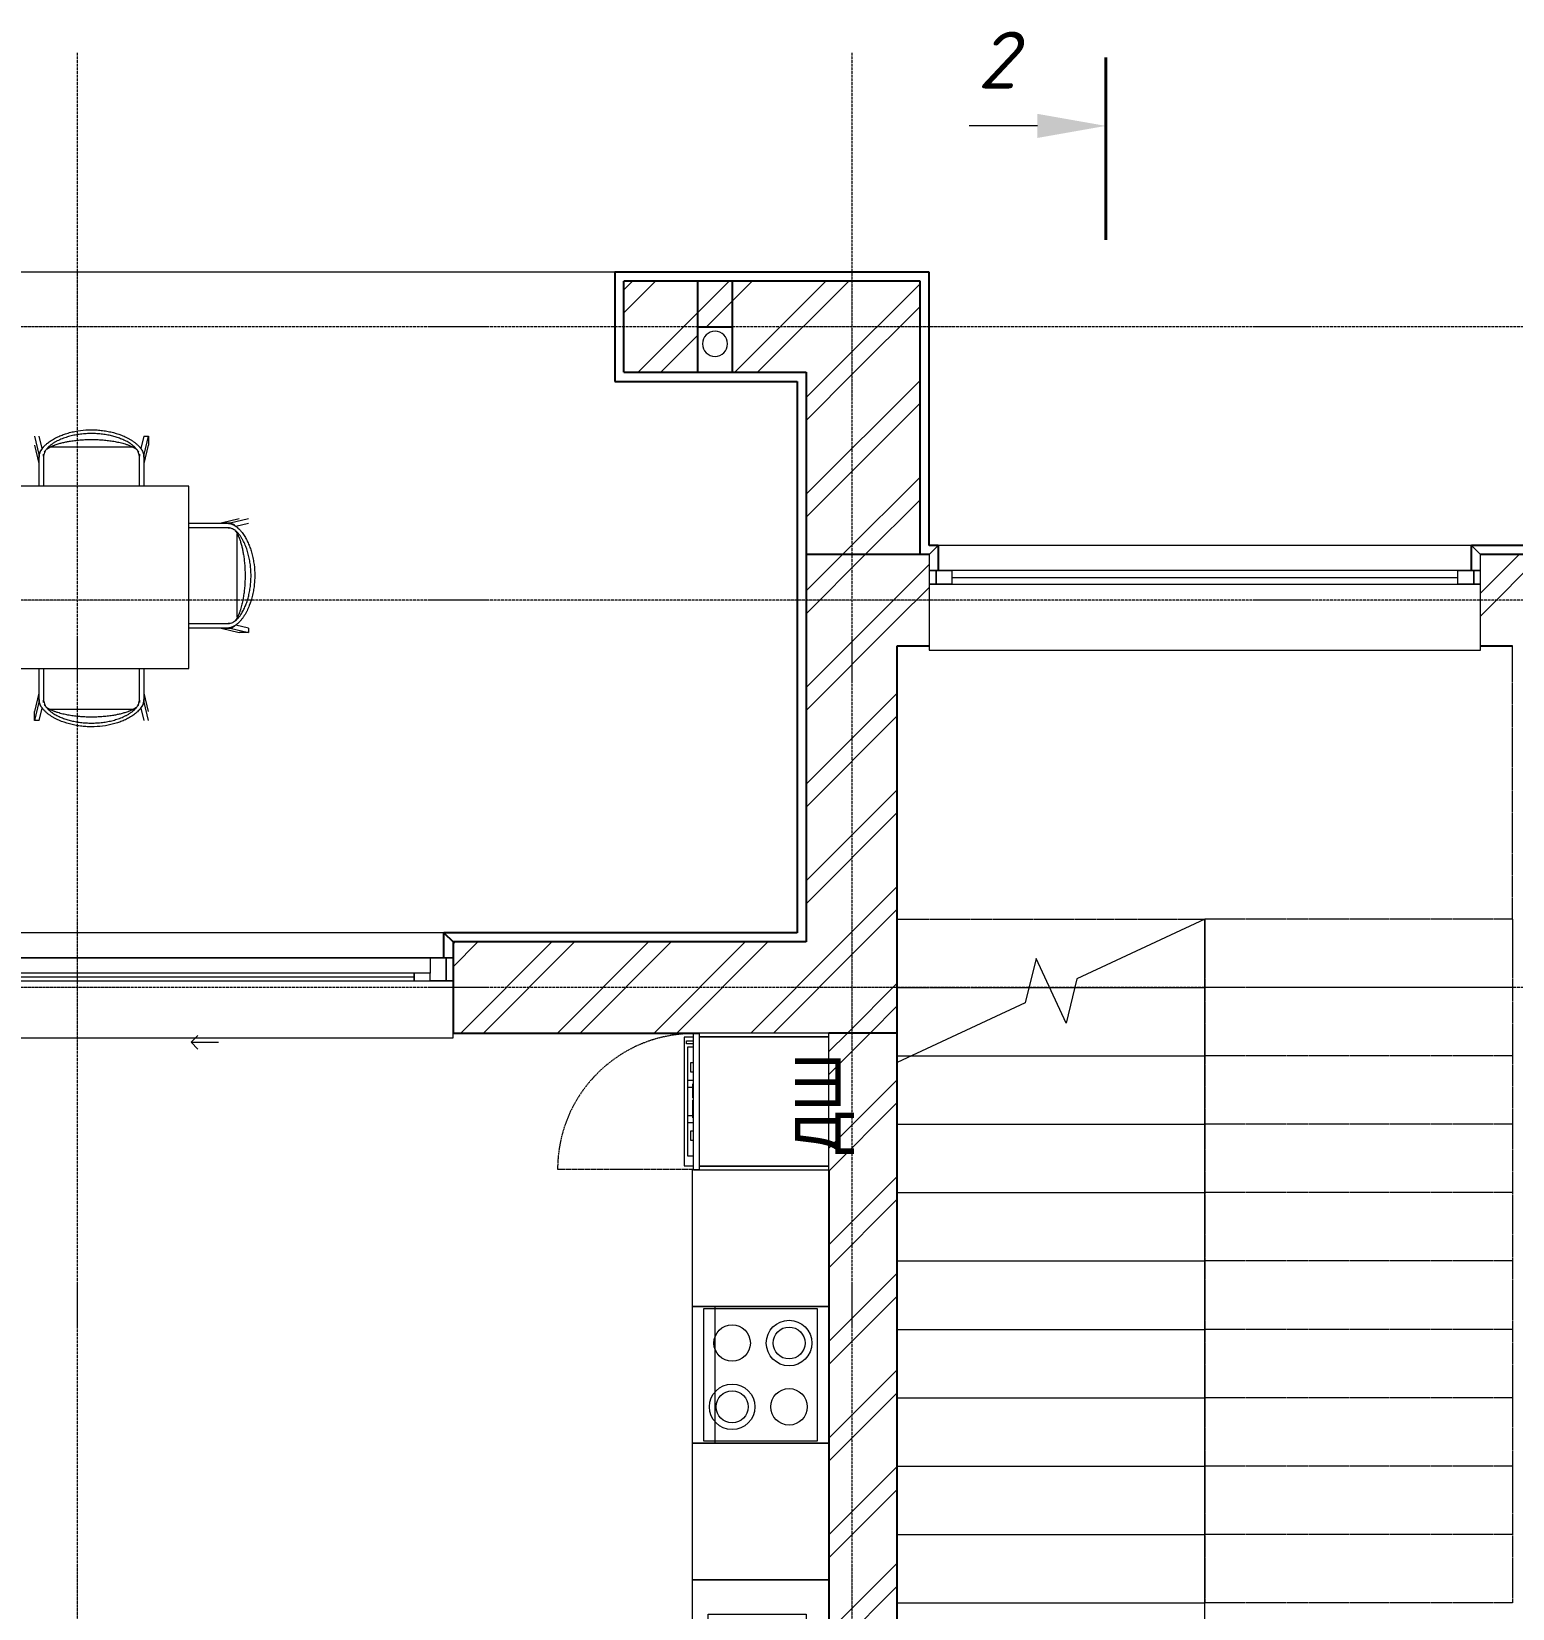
# Model space of a CAD drawing. Header units: millimetres. Extents: x -5016 to 23572, y 233981 to 377995.
# Drawn here: x 5900 to 12400, y 371075 to 377995 of the extents above; entities that cross this region are included whole.
import ezdxf

# ---------------------------------------------------------------- set-up
doc = ezdxf.new("R2010")
doc.units = ezdxf.units.MM
for name, pattern in [('Осевая 12-2-2', [16, 12, -2, 0, -2]), ('Пунктир 2-1_5', [3.5, 2, -1.5]), ('Сверху', [3.96875, 2.38125, -1.5875])]:
    doc.linetypes.add(name, pattern=pattern)
for name, color, linetype, lineweight in [('A-ANNO-NOTE', 8, 'Continuous', 13), ('A-FLOR', 9, 'Continuous', 13), ('A-GLAZ', 8, 'Continuous', 13), ('A-WALL', 8, 'Continuous', 13), ('A-WALL-PATT', 8, 'Continuous', 13), ('G-ANNO-SYMB', 8, 'Continuous', 13), ('I-FURN', 9, 'Continuous', 13), ('M-EQPM', 9, 'Continuous', 13), ('S-COLS', 8, 'Continuous', 13), ('S-GRID', 8, 'Continuous', 13), ('S-STRS', 9, 'Continuous', 13), ('АР_подложка', 8, 'Continuous', 13)]:
    doc.layers.add(name, color=color, linetype=linetype, lineweight=lineweight)
doc.styles.add('Arial', font='arial.ttf', dxfattribs={"height": 200})
doc.styles.add('ISOCPEUR_I', font='isocpeui.ttf', dxfattribs={"height": 250})
pattern_1 = [(45, (0, 0), (-212.132, 212.132), []), (45, (0, 100), (-212.132, 212.132), [])]

# ---------------------------------------------------------------- blocks, each defined once
blk = doc.blocks.new('INT 02 Нижний модуль - x2-1563935-Этаж 1 - Планировка')
at = {"layer": 'I-FURN'}
for p, q in [((-500, 0), (-500, -600)), ((500, -600), (500, 0)), ((-350, -530), (-350, -100)), ((-350, -100), (-12, -100)), ((12, -100), (350, -100)), ((350, -100), (350, -530)), ((350, -530), (-350, -530)), ((-500, -600), (500, -600))]:
    blk.add_line(p, q, dxfattribs=at)
blk = doc.blocks.new('INT 02 Нижний модуль - x3-1563960-Этаж 1 - Планировка')
at = {"layer": 'I-FURN'}
for p, q in [((-300, 600), (-300, 0)), ((300, 600), (-300, 600)), ((300, 0), (300, 600))]:
    blk.add_line(p, q, dxfattribs=at)
blk = doc.blocks.new('INT 02 Электр_плита - 580-1566566-Этаж 1 - Планировка')
at = {"layer": 'M-EQPM'}
for p, q in [((290, 550), (-290, 550)), ((-290, 550), (-290, 50)), ((290, 50), (290, 550)), ((-290, 50), (290, 50))]:
    blk.add_line(p, q, dxfattribs=at)
for centre, radius in [((-140, 425), 100), ((-140, 425), 70), ((140, 425), 80), ((-140, 175), 80), ((140, 175), 100), ((140, 175), 70)]:
    blk.add_circle(centre, radius, dxfattribs=at)
blk = doc.blocks.new('INT 02 Пенал - x4-1563996-Этаж 1 - Планировка')
at = {"layer": 'I-FURN'}
for p, q in [((-284, 0), (-300, 0)), ((-300, 0), (-300, -570)), ((-284, -570), (-284, 0)), ((284, 0), (-284, 0)), ((-284, 0), (-284, -570)), ((300, 0), (284, 0)), ((284, 0), (284, -570)), ((284, -570), (284, 0)), ((300, -570), (300, 0)), ((-300, -570), (-284, -570)), ((-298, -570), (-298, -595)), ((298, -595), (-298, -595)), ((-284, -570), (284, -570)), ((-266.5, -625), (-266.5, -595)), ((-253.5, -595), (-253.5, -625)), ((-92.5, -595), (-92.5, -620)), ((-62.5, -620), (-62.5, -598)), ((62.5, -598), (62.5, -620)), ((92.5, -620), (92.5, -595)), ((284, -570), (300, -570)), ((298, -595), (298, -570)), ((-253.5, -625), (-266.5, -625))]:
    blk.add_line(p, q, dxfattribs=at)
at = {"layer": 'I-FURN', "color": 8, "linetype": 'Сверху', "true_color": 0x808080}
blk.add_line((298, -595), (298, -1191), dxfattribs=at)
blk.add_arc((298, -595), 596, 180, 270, dxfattribs=at)
blk = doc.blocks.new('INT 02 ОБ - Духовка встроенная-1566567-Этаж 1 - Планировка')
at = {"layer": 'M-EQPM'}
for p, q in [((-283, -595), (-285, -595)), ((-267, -595), (-267, -635)), ((-225, -620), (-225, -595)), ((255, -620), (-225, -620)), ((-155, -595), (-155, -607)), ((-155, -607), (-115, -607)), ((-115, -607), (-115, -595)), ((-63, -595), (-63, -598)), ((-57.5, -598), (-63, -598)), ((-57.5, -595), (-57.5, -598)), ((-50.9, -598), (-57.5, -598)), ((-50.9, -595), (-50.9, -598)), ((-48.7, -598), (-50.9, -598)), ((-48.7, -598), (-48.7, -595)), ((-7, -598), (-48.7, -598)), ((-7, -595), (-7, -598)), ((-0.4, -598), (-7, -598)), ((-0.4, -595), (-0.4, -598)), ((9.5, -595), (9.5, -598)), ((18.3, -598), (9.5, -598)), ((18.3, -595), (18.3, -598)), ((43.6, -598), (18.3, -598)), ((43.6, -598), (43.6, -595)), ((52.4, -598), (43.6, -598)), ((52.4, -595), (52.4, -598)), ((77.6, -598), (52.4, -598)), ((77.6, -595), (77.6, -598)), ((86.4, -598), (77.6, -598)), ((86.4, -595), (86.4, -598)), ((145, -595), (145, -607)), ((145, -607), (185, -607)), ((185, -607), (185, -595)), ((255, -595), (255, -620)), ((297, -635), (297, -595)), ((315, -595), (313, -595)), ((315, -595), (315, -570)), ((-267, -635), (297, -635))]:
    blk.add_line(p, q, dxfattribs=at)
blk = doc.blocks.new('INT 02 Нижний модуль - x3-1564040-Этаж 1 - Планировка')
at = {"layer": 'I-FURN'}
for p, q in [((-300, 600), (-300, 0)), ((300, 600), (-300, 600)), ((300, 0), (300, 600))]:
    blk.add_line(p, q, dxfattribs=at)
blk = doc.blocks.new('INT 02 Нижний модуль - x3-V5-Этаж 1 - Планировка')
at = {"layer": 'I-FURN'}
for p, q in [((-300, 600), (-300, 0)), ((300, 600), (-300, 600)), ((300, 595), (300, 600))]:
    blk.add_line(p, q, dxfattribs=at)
blk = doc.blocks.new('INT Стол прямоугольный - INT Стол прямоугольный-1564054-Этаж 1 - Планировка')
at = {"layer": 'I-FURN'}
for p, q in [((850, 400), (-850, 400)), ((-850, 400), (-850, -400)), ((850, -400), (850, 400)), ((-850, -400), (850, -400))]:
    blk.add_line(p, q, dxfattribs=at)
blk = doc.blocks.new('INT Стул Wooden - INT Стул Wooden-V7-Этаж 1 - Планировка')
at = {"layer": 'I-FURN'}
for p, q in [((-250, 252.2), (-230.5, 171.9)), ((-250, 212.2), (-230.7, 132.8)), ((-216.7, 197.7), (-230, 252.2)), ((230, 252.2), (216.7, 197.7)), ((230, 252.2), (250, 252.2)), ((230.5, 171.9), (250, 252.2)), ((230.7, 132.8), (250, 212.2)), ((250, 252.2), (250, 212.2)), ((-230.5, 171.9), (-230.7, 132.8)), ((-230, 171.5), (-230, 160)), ((-230, 32.4), (-230, 160)), ((-210, 163.9), (-210, 173.4)), ((-210, 163.9), (-210, 32.4)), ((182.7, 203.4), (-182.7, 203.4)), ((210, 173.4), (210, 163.9)), ((210, 32.4), (210, 163.9)), ((230, 160), (230, 171.5)), ((230, 160), (230, 32.4)), ((230.7, 132.8), (230.5, 171.9))]:
    blk.add_line(p, q, dxfattribs=at)
for points, knots in [([(-230, 160), (-229.8, 163.5), (-228.9, 170.5), (-226.6, 178.7), (-224, 185), (-220.7, 191.2), (-216.7, 197.1), (-212.9, 201.9), (-210.7, 204.6), (-207.3, 208.6), (-202.9, 213), (-197.6, 217.7), (-192.3, 222.3), (-185.2, 227.7), (-176.4, 233.6), (-167.4, 239.2), (-158, 244.2), (-145.4, 250.5), (-128.9, 257.5), (-107.7, 264.7), (-85, 270.8), (-53.1, 277), (-20.4, 280.1), (12.3, 280.1), (36.7, 278.5), (61.1, 275.4), (93, 269.2), (124.4, 259.7), (150.4, 248.2), (164.8, 240.7), (173.5, 235.5), (180.3, 231), (185.3, 227.6), (190.1, 224), (194.8, 220.2), (199.4, 216.2), (203.8, 212), (208.1, 207.7), (211.3, 204), (213.8, 200.8), (216.2, 197.6), (219.2, 193.5), (222.3, 188.4), (224.9, 183.1), (226.9, 177.6), (228.9, 170), (229.8, 164.1), (230, 160)], [-1, -1, -1, -1, -0.980978, -0.961957, -0.952446, -0.942935, -0.923913, -0.914402, -0.909647, -0.904891, -0.88587, -0.876359, -0.866848, -0.847826, -0.828804, -0.809783, -0.790761, -0.771739, -0.733696, -0.695652, -0.652174, -0.608696, -0.521739, -0.478261, -0.434783, -0.391304, -0.347826, -0.26087, -0.217391, -0.195652, -0.173913, -0.163043, -0.152174, -0.141304, -0.130435, -0.119565, -0.108696, -0.097826, -0.086957, -0.081522, -0.076087, -0.065217, -0.054348, -0.043478, -0.032609, -0.021739, 0, 0, 0, 0]), ([(210, 163.9), (209.7, 167.4), (208.5, 174.2), (206.1, 181.3), (203.9, 185.8), (202.3, 188.7), (199.1, 193.7), (194.5, 199), (190.3, 203.3), (187.9, 205.7), (184.1, 209.2), (179.4, 213), (174.5, 216.6), (171.6, 218.6), (167.4, 221.5), (160.7, 225.6), (151.6, 230.6), (142.3, 235.1), (132.7, 239.3), (119.8, 244.3), (103.3, 249.7), (82.1, 255.1), (59.6, 259.4), (35.9, 262.3), (12, 263.8), (-12, 263.8), (-35.8, 262.3), (-59.6, 259.4), (-83.1, 255), (-106.1, 249), (-124.9, 242.5), (-139.6, 236.3), (-148.6, 232.1), (-155.6, 228.4), (-160.8, 225.5), (-165.9, 222.4), (-170.9, 219.2), (-175.7, 215.8), (-180.4, 212.2), (-184.3, 209.1), (-187.2, 206.4), (-189.2, 204.4), (-191.3, 202.3), (-194, 199.5), (-197.3, 195.8), (-200.3, 191.9), (-202.3, 188.6), (-203.7, 186.1), (-205, 183.6), (-206.4, 180.1), (-208.6, 173.8), (-209.6, 168), (-210, 163.9)], [-1, -1, -1, -1, -0.979167, -0.958333, -0.953125, -0.947917, -0.9375, -0.916667, -0.90625, -0.901042, -0.895833, -0.875, -0.864583, -0.859375, -0.854167, -0.833333, -0.8125, -0.791667, -0.770833, -0.75, -0.708333, -0.666667, -0.619048, -0.571429, -0.52381, -0.47619, -0.428571, -0.380952, -0.333333, -0.285714, -0.238095, -0.214286, -0.190476, -0.178571, -0.166667, -0.154762, -0.142857, -0.130952, -0.119048, -0.107143, -0.10119, -0.095238, -0.089286, -0.083333, -0.071429, -0.059524, -0.053571, -0.047619, -0.041667, -0.035714, -0.02381, 0, 0, 0, 0]), ([(-198.2, 193.6), (-197.9, 193.9), (-195.5, 196.1), (-190.4, 199.6), (-184.6, 202.7), (-181.1, 204.5), (-179.8, 205.2), (-177.9, 206.2), (-173.7, 208.3), (-168.4, 210.5), (-163, 212.6), (-157.6, 214.6), (-150.7, 217), (-142.4, 219.5), (-134.1, 221.9), (-125.8, 224), (-117.5, 225.8), (-106.2, 228.2), (-89.9, 231.1), (-69.2, 233.9), (-46, 236), (-23.1, 237.3), (0.1, 237.7), (23.1, 237.3), (46.2, 236), (69, 233.9), (92.1, 230.7), (110.8, 227.3), (125.8, 224), (137, 221.1), (146.2, 218.4), (153.6, 216), (159, 214.1), (164.4, 212.1), (169.7, 210), (174.1, 208), (177.1, 206.6), (178.8, 205.7), (180.1, 205.1), (181.3, 204.4), (183, 203.5), (186, 201.9), (190.3, 199.6), (194.3, 196.9), (196.8, 194.9), (197.8, 193.9), (198.2, 193.6)], [-0.9467413, -0.9467413, -0.9467413, -0.9467413, -0.94375, -0.925, -0.90625, -0.9015625, -0.8992187, -0.896875, -0.8875, -0.86875, -0.859375, -0.85, -0.83125, -0.8125, -0.79375, -0.775, -0.75625, -0.7375, -0.7, -0.65, -0.6, -0.55, -0.5, -0.45, -0.4, -0.35, -0.3, -0.25, -0.225, -0.2, -0.175, -0.1625, -0.15, -0.1375, -0.125, -0.1125, -0.10625, -0.103125, -0.1, -0.096875, -0.09375, -0.0875, -0.075, -0.0625, -0.05625, -0.053125, -0.053125, -0.053125, -0.053125]), ([(-220.6, 193.3), (-221.1, 192.5), (-222.3, 190.9), (-224.3, 187.6), (-226.5, 183.2), (-228.6, 177.6), (-229.6, 173.5), (-230, 171.5)], [-0.04761905, -0.04761905, -0.04761905, -0.04761905, -0.04166667, -0.03571429, -0.02380952, -0.01190476, 0, 0, 0, 0]), ([(-205.6, 183.9), (-204.7, 185.5), (-203.3, 187.7), (-201.7, 189.7), (-201.1, 190.4)], [-0.97502393, -0.97502393, -0.97502393, -0.97502393, -0.9625, -0.9568721, -0.9568721, -0.9568721, -0.9568721]), ([(201.1, 190.4), (201.6, 189.8), (203.2, 187.7), (204.7, 185.5), (205.6, 183.9)], [-0.04314807, -0.04314807, -0.04314807, -0.04314807, -0.0375, -0.025, -0.025, -0.025, -0.025]), ([(230, 171.5), (229.3, 175.1), (227.8, 180.2), (224.9, 186.5), (222.7, 190.2), (221.2, 192.4), (220.6, 193.2), (220.6, 193.3)], [-1, -1, -1, -1, -0.97916667, -0.96875, -0.95833333, -0.953125, -0.95238095, -0.95238095, -0.95238095, -0.95238095])]:
    blk.add_open_spline(points, degree=3, knots=knots, dxfattribs=at)
blk = doc.blocks.new('INT Стул Wooden - INT Стул Wooden-V9-Этаж 1 - Планировка')
at = {"layer": 'I-FURN'}
for p, q in [((-250, 252.2), (-230.5, 171.9)), ((-250, 212.2), (-230.7, 132.8)), ((-216.7, 197.7), (-230, 252.2)), ((230, 252.2), (216.7, 197.7)), ((230, 252.2), (250, 252.2)), ((230.5, 171.9), (250, 252.2)), ((230.7, 132.8), (250, 212.2)), ((250, 252.2), (250, 212.2)), ((-230.5, 171.9), (-230.7, 132.8)), ((-230, 171.5), (-230, 160)), ((-230, 24.4), (-230, 160)), ((-210, 163.9), (-210, 173.4)), ((-210, 163.9), (-210, 24.4)), ((182.7, 203.4), (-182.7, 203.4)), ((210, 173.4), (210, 163.9)), ((210, 24.4), (210, 163.9)), ((230, 160), (230, 171.5)), ((230, 160), (230, 24.4)), ((230.7, 132.8), (230.5, 171.9))]:
    blk.add_line(p, q, dxfattribs=at)
for points, knots in [([(-230, 160), (-229.8, 163.5), (-228.9, 170.5), (-226.6, 178.7), (-224, 185), (-220.7, 191.2), (-216.7, 197.1), (-212.9, 201.9), (-210.7, 204.6), (-207.3, 208.6), (-202.9, 213), (-197.6, 217.7), (-192.3, 222.3), (-185.2, 227.7), (-176.4, 233.6), (-167.4, 239.2), (-158, 244.2), (-145.4, 250.5), (-128.9, 257.5), (-107.7, 264.7), (-85, 270.8), (-53.1, 277), (-20.4, 280.1), (12.3, 280.1), (36.7, 278.5), (61.1, 275.4), (93, 269.2), (124.4, 259.7), (150.4, 248.2), (164.8, 240.7), (173.5, 235.5), (180.3, 231), (185.3, 227.6), (190.1, 224), (194.8, 220.2), (199.4, 216.2), (203.8, 212), (208.1, 207.7), (211.3, 204), (213.8, 200.8), (216.2, 197.6), (219.2, 193.5), (222.3, 188.4), (224.9, 183.1), (226.9, 177.6), (228.9, 170), (229.8, 164.1), (230, 160)], [-1, -1, -1, -1, -0.980978, -0.961957, -0.952446, -0.942935, -0.923913, -0.914402, -0.909647, -0.904891, -0.88587, -0.876359, -0.866848, -0.847826, -0.828804, -0.809783, -0.790761, -0.771739, -0.733696, -0.695652, -0.652174, -0.608696, -0.521739, -0.478261, -0.434783, -0.391304, -0.347826, -0.26087, -0.217391, -0.195652, -0.173913, -0.163043, -0.152174, -0.141304, -0.130435, -0.119565, -0.108696, -0.097826, -0.086957, -0.081522, -0.076087, -0.065217, -0.054348, -0.043478, -0.032609, -0.021739, 0, 0, 0, 0]), ([(210, 163.9), (209.7, 167.4), (208.5, 174.2), (206.1, 181.3), (203.9, 185.8), (202.3, 188.7), (199.1, 193.7), (194.5, 199), (190.3, 203.3), (187.9, 205.7), (184.1, 209.2), (179.4, 213), (174.5, 216.6), (171.6, 218.6), (167.4, 221.5), (160.7, 225.6), (151.6, 230.6), (142.3, 235.1), (132.7, 239.3), (119.8, 244.3), (103.3, 249.7), (82.1, 255.1), (59.6, 259.4), (35.9, 262.3), (12, 263.8), (-12, 263.8), (-35.8, 262.3), (-59.6, 259.4), (-83.1, 255), (-106.1, 249), (-124.9, 242.5), (-139.6, 236.3), (-148.6, 232.1), (-155.6, 228.4), (-160.8, 225.5), (-165.9, 222.4), (-170.9, 219.2), (-175.7, 215.8), (-180.4, 212.2), (-184.3, 209.1), (-187.2, 206.4), (-189.2, 204.4), (-191.3, 202.3), (-194, 199.5), (-197.3, 195.8), (-200.3, 191.9), (-202.3, 188.6), (-203.7, 186.1), (-205, 183.6), (-206.4, 180.1), (-208.6, 173.8), (-209.6, 168), (-210, 163.9)], [-1, -1, -1, -1, -0.979167, -0.958333, -0.953125, -0.947917, -0.9375, -0.916667, -0.90625, -0.901042, -0.895833, -0.875, -0.864583, -0.859375, -0.854167, -0.833333, -0.8125, -0.791667, -0.770833, -0.75, -0.708333, -0.666667, -0.619048, -0.571429, -0.52381, -0.47619, -0.428571, -0.380952, -0.333333, -0.285714, -0.238095, -0.214286, -0.190476, -0.178571, -0.166667, -0.154762, -0.142857, -0.130952, -0.119048, -0.107143, -0.10119, -0.095238, -0.089286, -0.083333, -0.071429, -0.059524, -0.053571, -0.047619, -0.041667, -0.035714, -0.02381, 0, 0, 0, 0]), ([(-198.2, 193.6), (-197.9, 193.9), (-195.5, 196.1), (-190.4, 199.6), (-184.6, 202.7), (-181.1, 204.5), (-179.8, 205.2), (-177.9, 206.2), (-173.7, 208.3), (-168.4, 210.5), (-163, 212.6), (-157.6, 214.6), (-150.7, 217), (-142.4, 219.5), (-134.1, 221.9), (-125.8, 224), (-117.5, 225.8), (-106.2, 228.2), (-89.9, 231.1), (-69.2, 233.9), (-46, 236), (-23.1, 237.3), (0.1, 237.7), (23.1, 237.3), (46.2, 236), (69, 233.9), (92.1, 230.7), (110.8, 227.3), (125.8, 224), (137, 221.1), (146.2, 218.4), (153.6, 216), (159, 214.1), (164.4, 212.1), (169.7, 210), (174.1, 208), (177.1, 206.6), (178.8, 205.7), (180.1, 205.1), (181.3, 204.4), (183, 203.5), (186, 201.9), (190.3, 199.6), (194.3, 196.9), (196.8, 194.9), (197.8, 193.9), (198.2, 193.6)], [-0.9467413, -0.9467413, -0.9467413, -0.9467413, -0.94375, -0.925, -0.90625, -0.9015625, -0.8992187, -0.896875, -0.8875, -0.86875, -0.859375, -0.85, -0.83125, -0.8125, -0.79375, -0.775, -0.75625, -0.7375, -0.7, -0.65, -0.6, -0.55, -0.5, -0.45, -0.4, -0.35, -0.3, -0.25, -0.225, -0.2, -0.175, -0.1625, -0.15, -0.1375, -0.125, -0.1125, -0.10625, -0.103125, -0.1, -0.096875, -0.09375, -0.0875, -0.075, -0.0625, -0.05625, -0.053125, -0.053125, -0.053125, -0.053125]), ([(-220.6, 193.3), (-221.1, 192.5), (-222.3, 190.9), (-224.3, 187.6), (-226.5, 183.2), (-228.6, 177.6), (-229.6, 173.5), (-230, 171.5)], [-0.04761905, -0.04761905, -0.04761905, -0.04761905, -0.04166667, -0.03571429, -0.02380952, -0.01190476, 0, 0, 0, 0]), ([(-205.6, 183.9), (-204.7, 185.5), (-203.3, 187.7), (-201.7, 189.7), (-201.1, 190.4)], [-0.97502393, -0.97502393, -0.97502393, -0.97502393, -0.9625, -0.9568721, -0.9568721, -0.9568721, -0.9568721]), ([(201.1, 190.4), (201.6, 189.8), (203.2, 187.7), (204.7, 185.5), (205.6, 183.9)], [-0.04314807, -0.04314807, -0.04314807, -0.04314807, -0.0375, -0.025, -0.025, -0.025, -0.025]), ([(230, 171.5), (229.3, 175.1), (227.8, 180.2), (224.9, 186.5), (222.7, 190.2), (221.2, 192.4), (220.6, 193.2), (220.6, 193.3)], [-1, -1, -1, -1, -0.97916667, -0.96875, -0.95833333, -0.953125, -0.95238095, -0.95238095, -0.95238095, -0.95238095])]:
    blk.add_open_spline(points, degree=3, knots=knots, dxfattribs=at)
blk = doc.blocks.new('INT Стул Wooden - INT Стул Wooden-V10-Этаж 1 - Планировка')
at = {"layer": 'I-FURN'}
for p, q in [((-250, 252.2), (-230.5, 171.9)), ((-250, 212.2), (-230.7, 132.8)), ((-216.7, 197.7), (-230, 252.2)), ((230, 252.2), (216.7, 197.7)), ((230, 252.2), (250, 252.2)), ((230.5, 171.9), (250, 252.2)), ((230.7, 132.8), (250, 212.2)), ((250, 252.2), (250, 212.2)), ((-230.5, 171.9), (-230.7, 132.8)), ((-230, 171.5), (-230, 160)), ((-230, -8.9), (-230, 160)), ((-210, 163.9), (-210, 173.4)), ((-210, 163.9), (-210, -8.9)), ((182.7, 203.4), (-182.7, 203.4)), ((210, 173.4), (210, 163.9)), ((210, -8.9), (210, 163.9)), ((230, 160), (230, 171.5)), ((230, 160), (230, -8.9)), ((230.7, 132.8), (230.5, 171.9))]:
    blk.add_line(p, q, dxfattribs=at)
for points, knots in [([(-230, 160), (-229.8, 163.5), (-228.9, 170.5), (-226.6, 178.7), (-224, 185), (-220.7, 191.2), (-216.7, 197.1), (-212.9, 201.9), (-210.7, 204.6), (-207.3, 208.6), (-202.9, 213), (-197.6, 217.7), (-192.3, 222.3), (-185.2, 227.7), (-176.4, 233.6), (-167.4, 239.2), (-158, 244.2), (-145.4, 250.5), (-128.9, 257.5), (-107.7, 264.7), (-85, 270.8), (-53.1, 277), (-20.4, 280.1), (12.3, 280.1), (36.7, 278.5), (61.1, 275.4), (93, 269.2), (124.4, 259.7), (150.4, 248.2), (164.8, 240.7), (173.5, 235.5), (180.3, 231), (185.3, 227.6), (190.1, 224), (194.8, 220.2), (199.4, 216.2), (203.8, 212), (208.1, 207.7), (211.3, 204), (213.8, 200.8), (216.2, 197.6), (219.2, 193.5), (222.3, 188.4), (224.9, 183.1), (226.9, 177.6), (228.9, 170), (229.8, 164.1), (230, 160)], [-1, -1, -1, -1, -0.980978, -0.961957, -0.952446, -0.942935, -0.923913, -0.914402, -0.909647, -0.904891, -0.88587, -0.876359, -0.866848, -0.847826, -0.828804, -0.809783, -0.790761, -0.771739, -0.733696, -0.695652, -0.652174, -0.608696, -0.521739, -0.478261, -0.434783, -0.391304, -0.347826, -0.26087, -0.217391, -0.195652, -0.173913, -0.163043, -0.152174, -0.141304, -0.130435, -0.119565, -0.108696, -0.097826, -0.086957, -0.081522, -0.076087, -0.065217, -0.054348, -0.043478, -0.032609, -0.021739, 0, 0, 0, 0]), ([(210, 163.9), (209.7, 167.4), (208.5, 174.2), (206.1, 181.3), (203.9, 185.8), (202.3, 188.7), (199.1, 193.7), (194.5, 199), (190.3, 203.3), (187.9, 205.7), (184.1, 209.2), (179.4, 213), (174.5, 216.6), (171.6, 218.6), (167.4, 221.5), (160.7, 225.6), (151.6, 230.6), (142.3, 235.1), (132.7, 239.3), (119.8, 244.3), (103.3, 249.7), (82.1, 255.1), (59.6, 259.4), (35.9, 262.3), (12, 263.8), (-12, 263.8), (-35.8, 262.3), (-59.6, 259.4), (-83.1, 255), (-106.1, 249), (-124.9, 242.5), (-139.6, 236.3), (-148.6, 232.1), (-155.6, 228.4), (-160.8, 225.5), (-165.9, 222.4), (-170.9, 219.2), (-175.7, 215.8), (-180.4, 212.2), (-184.3, 209.1), (-187.2, 206.4), (-189.2, 204.4), (-191.3, 202.3), (-194, 199.5), (-197.3, 195.8), (-200.3, 191.9), (-202.3, 188.6), (-203.7, 186.1), (-205, 183.6), (-206.4, 180.1), (-208.6, 173.8), (-209.6, 168), (-210, 163.9)], [-1, -1, -1, -1, -0.979167, -0.958333, -0.953125, -0.947917, -0.9375, -0.916667, -0.90625, -0.901042, -0.895833, -0.875, -0.864583, -0.859375, -0.854167, -0.833333, -0.8125, -0.791667, -0.770833, -0.75, -0.708333, -0.666667, -0.619048, -0.571429, -0.52381, -0.47619, -0.428571, -0.380952, -0.333333, -0.285714, -0.238095, -0.214286, -0.190476, -0.178571, -0.166667, -0.154762, -0.142857, -0.130952, -0.119048, -0.107143, -0.10119, -0.095238, -0.089286, -0.083333, -0.071429, -0.059524, -0.053571, -0.047619, -0.041667, -0.035714, -0.02381, 0, 0, 0, 0]), ([(-198.2, 193.6), (-197.9, 193.9), (-195.5, 196.1), (-190.4, 199.6), (-184.6, 202.7), (-181.1, 204.5), (-179.8, 205.2), (-177.9, 206.2), (-173.7, 208.3), (-168.4, 210.5), (-163, 212.6), (-157.6, 214.6), (-150.7, 217), (-142.4, 219.5), (-134.1, 221.9), (-125.8, 224), (-117.5, 225.8), (-106.2, 228.2), (-89.9, 231.1), (-69.2, 233.9), (-46, 236), (-23.1, 237.3), (0.1, 237.7), (23.1, 237.3), (46.2, 236), (69, 233.9), (92.1, 230.7), (110.8, 227.3), (125.8, 224), (137, 221.1), (146.2, 218.4), (153.6, 216), (159, 214.1), (164.4, 212.1), (169.7, 210), (174.1, 208), (177.1, 206.6), (178.8, 205.7), (180.1, 205.1), (181.3, 204.4), (183, 203.5), (186, 201.9), (190.3, 199.6), (194.3, 196.9), (196.8, 194.9), (197.8, 193.9), (198.2, 193.6)], [-0.9467413, -0.9467413, -0.9467413, -0.9467413, -0.94375, -0.925, -0.90625, -0.9015625, -0.8992187, -0.896875, -0.8875, -0.86875, -0.859375, -0.85, -0.83125, -0.8125, -0.79375, -0.775, -0.75625, -0.7375, -0.7, -0.65, -0.6, -0.55, -0.5, -0.45, -0.4, -0.35, -0.3, -0.25, -0.225, -0.2, -0.175, -0.1625, -0.15, -0.1375, -0.125, -0.1125, -0.10625, -0.103125, -0.1, -0.096875, -0.09375, -0.0875, -0.075, -0.0625, -0.05625, -0.053125, -0.053125, -0.053125, -0.053125]), ([(-220.6, 193.3), (-221.1, 192.5), (-222.3, 190.9), (-224.3, 187.6), (-226.5, 183.2), (-228.6, 177.6), (-229.6, 173.5), (-230, 171.5)], [-0.04761905, -0.04761905, -0.04761905, -0.04761905, -0.04166667, -0.03571429, -0.02380952, -0.01190476, 0, 0, 0, 0]), ([(-205.6, 183.9), (-204.7, 185.5), (-203.3, 187.7), (-201.7, 189.7), (-201.1, 190.4)], [-0.97502393, -0.97502393, -0.97502393, -0.97502393, -0.9625, -0.9568721, -0.9568721, -0.9568721, -0.9568721]), ([(201.7, 189.6), (202, 189.2), (203.4, 187.4), (204.7, 185.5), (205.6, 183.9)], [-0.04077258, -0.04077258, -0.04077258, -0.04077258, -0.0375, -0.025, -0.025, -0.025, -0.025]), ([(230, 171.5), (229.3, 175.1), (227.8, 180.2), (224.9, 186.5), (222.7, 190.2), (221.2, 192.4), (220.6, 193.2), (220.6, 193.3)], [-1, -1, -1, -1, -0.97916667, -0.96875, -0.95833333, -0.953125, -0.95238095, -0.95238095, -0.95238095, -0.95238095])]:
    blk.add_open_spline(points, degree=3, knots=knots, dxfattribs=at)
blk = doc.blocks.new('INT 20 Окно Прямоугольник 1ст - Ок-лестница 2420мм-1568873-Этаж 1 - Планировка')
at = {"layer": 'A-GLAZ'}
for p, q in [((-1170, 240), (-1210, 200)), ((1170, 240), (-1170, 240)), ((1210, 200), (1170, 240)), ((-1210, 200), (-1210, 130)), ((1210, 130), (1210, 200)), ((-1210, 130), (-1110, 130)), ((-1180, 130), (-1210, 130)), ((-1210, 130), (-1210, 70)), ((-1210, 70), (-1180, 70)), ((-1110, 70), (-1210, 70)), ((-1210, 70), (-1210, -200)), ((-1180, 70), (-1180, 130)), ((-1110, 130), (-1180, 130)), ((-1180, 130), (-1180, 70)), ((-1180, 70), (-1110, 70)), ((1110, 130), (1210, 130)), ((1180, 130), (1110, 130)), ((1210, 70), (1110, 70)), ((1110, 70), (1180, 70)), ((1210, 130), (1180, 130)), ((1180, 130), (1180, 70)), ((1180, 70), (1180, 130)), ((1180, 70), (1210, 70)), ((1210, 70), (1210, 130)), ((1210, -200), (1210, 70)), ((-1210, -200), (-1210, -220)), ((1210, -220), (1210, -200)), ((-1210, -220), (1210, -220))]:
    blk.add_line(p, q, dxfattribs=at)
blk = doc.blocks.new('INT 20 Откосы окон снаружи Прямоугольник - INT 20 Откосы окон снаружи Прямоугольник-1566588-Этаж 1 - Планировка')
at = {"layer": 'A-WALL', "lineweight": 25}
for p, q in [((-1186.7, 30), (-1186.7, -80)), ((1153.3, -80), (1153.3, 30))]:
    blk.add_line(p, q, dxfattribs=at)
blk = doc.blocks.new('INT 20 Окно раздвижное 3ст - INT 20 Окно раздвижное 3ст 4200-3000-1568881-Этаж 1 - Планировка')
at = {"layer": 'A-GLAZ'}
for p, q in [((2960, 240), (-2960, 240)), ((-3000, 130), (-2900, 130)), ((-2970, 130), (-3000, 130)), ((-2970, 30), (-2970, 130)), ((-2900, 130), (-2970, 130)), ((-2970, 130), (-2970, 30)), ((-2900, 130), (-2970, 130)), ((-2970, 130), (-2970, 30)), ((-2830, 130), (-2900, 130)), ((-2900, 130), (-2900, 96.7)), ((-2900, 96.7), (-2830, 96.7)), ((-2900, 30), (-2900, 96.7)), ((-2830, 96.7), (-2830, 130)), ((-990, 130), (-2830, 130)), ((-2830, 130), (-2830, 96.7)), ((-2830, 113.3), (-990, 113.3)), ((-2830, 96.7), (-990, 96.7)), ((-920, 130), (-990, 130)), ((-990, 130), (-990, 96.7)), ((-990, 96.7), (-990, 130)), ((-920, 96.7), (-990, 96.7)), ((-990, 96.7), (-990, 63.3)), ((-990, 96.7), (-920, 96.7)), ((-920, 96.7), (-920, 130)), ((-920, 130), (3000, 130)), ((2970, 130), (-920, 130)), ((-920, 63.3), (-920, 96.7)), ((920, 96.7), (-920, 96.7)), ((-920, 96.7), (-920, 63.3)), ((-920, 80), (920, 80)), ((990, 96.7), (920, 96.7)), ((920, 96.7), (920, 63.3)), ((920, 63.3), (920, 96.7)), ((990, 63.3), (990, 96.7)), ((2900, 130), (2900, 63.3)), ((2970, 130), (2900, 130)), ((3000, 130), (2970, 130)), ((2970, 130), (2970, 30)), ((2970, 30), (2970, 130)), ((2970, 30), (2970, 130)), ((-3000, 30), (-2970, 30)), ((920, 30), (-3000, 30)), ((-2970, 30), (920, 30)), ((-2970, 30), (-2900, 30)), ((-990, 63.3), (-920, 63.3)), ((-920, 63.3), (920, 63.3)), ((920, 63.3), (990, 63.3)), ((990, 63.3), (920, 63.3)), ((920, 63.3), (920, 30)), ((920, 30), (990, 30)), ((990, 30), (990, 63.3)), ((2830, 63.3), (990, 63.3)), ((990, 63.3), (990, 30)), ((990, 46.7), (2830, 46.7)), ((990, 30), (2830, 30)), ((2900, 63.3), (2830, 63.3)), ((2830, 63.3), (2830, 30)), ((2830, 30), (2830, 63.3)), ((2830, 30), (2900, 30)), ((2900, 30), (2900, 63.3)), ((3000, 30), (2900, 30)), ((2900, 30), (2970, 30)), ((2900, 30), (2970, 30)), ((2970, 30), (3000, 30)), ((-3000, -200), (-3000, -220)), ((3000, -220), (3000, -200)), ((-3000, -220), (3000, -220)), ((1850, -240), (1880, -210)), ((1850, -240), (1880, -270)), ((1850, -240), (1970, -240))]:
    blk.add_line(p, q, dxfattribs=at)
blk = doc.blocks.new('INT 20 Откосы окон снаружи Прямоугольник - INT 20 Откосы окон снаружи Прямоугольник-1566591-Этаж 1 - Планировка')
at = {"layer": 'A-WALL', "lineweight": 25}
for p, q in [((-2976.7, 30), (-2976.7, -80)), ((2943.3, -80), (2943.3, 30))]:
    blk.add_line(p, q, dxfattribs=at)
blk = doc.blocks.new('INT 20 Откосы окон снаружи Прямоугольник - INT 20 Откосы окон снаружи Прямоугольник-1566600-Этаж 1 - Планировка')
at = {"layer": 'A-WALL', "lineweight": 25}
for p, q in [((-1186.7, 30), (-1186.7, -80)), ((1153.3, -80), (1153.3, 30))]:
    blk.add_line(p, q, dxfattribs=at)
blk = doc.blocks.new('INT 20 Стекло - Стекло-1566589-Этаж 1 - Планировка')
at = {"layer": 'A-GLAZ'}
for p, q in [((1820, 30), (-400, 30)), ((-400, 30), (-400, -30)), ((-400, 0), (1820, 0)), ((1820, -30), (1820, 30)), ((-400, -30), (1820, -30))]:
    blk.add_line(p, q, dxfattribs=at)
blk = doc.blocks.new('К_Вытяжка - 600_500-1616534-Этаж 1 - Планировка')
at = {"layer": 'I-FURN'}
for p, q in [((-270.2, 150), (-270.2, 650)), ((-270.2, 650), (329.8, 650)), ((329.8, 650), (329.8, 150)), ((329.8, 150), (-270.2, 150))]:
    blk.add_line(p, q, dxfattribs=at)
blk = doc.blocks.new('Колонна ЖБМ - Круг - D 110-1653713-Этаж 1 - Планировка')
at = {"layer": 'S-COLS'}
for start, end in [(360, 180), (180, 360)]:
    blk.add_arc((0, 0), 55, start, end, dxfattribs=at)
blk = doc.blocks.new('Разрез - Номер спереди-3576-Этаж 1 - Планировка')
at = {"layer": 'G-ANNO-SYMB'}
blk.add_hatch(color=256, dxfattribs=at).paths.add_polyline_path([(2.471, -3), (3, 0), (3.529, -3)])
at = {"layer": 'G-ANNO-SYMB', "lineweight": 40}
blk.add_line((0, 0), (8, 0), dxfattribs=at)
at = {"layer": 'G-ANNO-SYMB'}
blk.add_line((3, -3), (3, -6), dxfattribs=at)
blk = doc.blocks.new('АР_k2plan1')
at = {"layer": 'A-WALL-PATT', "lineweight": 9}
h = blk.add_hatch(dxfattribs=at)
h.set_pattern_fill('FP_1', color=256, style=0, pattern_type=2)
h.set_pattern_definition(pattern_1)
h.paths.add_polyline_path([(10880, 21172.6), (10993.2, 21172.6), (10993.2, 21572.6), (10668.2, 21572.6), (10668.2, 21172.6)])
h = blk.add_hatch(dxfattribs=at)
h.set_pattern_fill('FP_1', color=256, style=0, pattern_type=2)
h.set_pattern_definition(pattern_1)
h.paths.add_polyline_path([(11143.2, 21372.6), (11143.2, 21572.6), (10993.2, 21572.6), (10993.2, 21372.6)])
h = blk.add_hatch(dxfattribs=at)
h.set_pattern_fill('FP_1', color=256, style=0, pattern_type=2)
h.set_pattern_definition(pattern_1)
h.paths.add_polyline_path([(11968.2, 21172.6), (11968.2, 21572.6), (11143.2, 21572.6), (11143.2, 21172.6), (11602.1, 21172.6)])
h = blk.add_hatch(dxfattribs=at)
h.set_pattern_fill('FP_1', color=256, style=0, pattern_type=2)
h.set_pattern_definition(pattern_1)
h.paths.add_polyline_path([(11968.2, 20372.6), (11968.2, 21172.6), (11468.2, 21172.6), (11468.2, 20372.6), (11602.1, 20372.6)])
h = blk.add_hatch(dxfattribs=at)
h.set_pattern_fill('FP_1', color=256, style=0, pattern_type=2)
h.set_pattern_definition(pattern_1)
h.paths.add_polyline_path([(11868.2, 18672.6), (11868.2, 20372.6), (11468.2, 20372.6), (11468.2, 18672.6), (11602.1, 18672.6)])
h = blk.add_hatch(dxfattribs=at)
h.set_pattern_fill('FP_1', color=256, style=0, pattern_type=2)
h.set_pattern_definition(pattern_1)
h.paths.add_polyline_path([(14968.2, 19972.6), (14968.2, 20372.6), (14428.2, 20372.6), (14428.2, 19972.6), (14568.2, 19972.6)])
h.paths.add_polyline_path([(12008.2, 19972.6), (12008.2, 20372.6), (11868.2, 20372.6), (11868.2, 19972.6)])
h = blk.add_hatch(dxfattribs=at)
h.set_pattern_fill('FP_1', color=256, style=0, pattern_type=2)
h.set_pattern_definition(pattern_1)
h.paths.add_polyline_path([(11868.2, 18272.6), (11868.2, 18672.6), (9918.2, 18672.6), (9918.2, 18272.6), (11602.1, 18272.6)])
h.paths.add_polyline_path([(3918.2, 18272.6), (3918.2, 18672.6), (1968.2, 18672.6), (1968.2, 18272.6), (3659.4, 18272.6)])
h = blk.add_hatch(dxfattribs=at)
h.set_pattern_fill('FP_1', color=256, style=0, pattern_type=2)
h.set_pattern_definition(pattern_1)
h.paths.add_polyline_path([(11568.2, 5972.6), (11868.2, 5972.6), (11868.2, 7372.6), (11568.2, 7372.6), (11568.2, 6589.2)])
h.paths.add_polyline_path([(11568.2, 8272.6), (11868.2, 8272.6), (11868.2, 9572.6), (11568.2, 9572.6), (11568.2, 8440.7)])
h.paths.add_polyline_path([(11568.2, 10272.6), (11868.2, 10272.6), (11868.2, 10822.6), (11568.2, 10822.6), (11568.2, 10821.3)])
h.paths.add_polyline_path([(11868.2, 11122.6), (11868.2, 11322.6), (11568.2, 11322.6), (11568.2, 11122.6)])
h.paths.add_polyline_path([(11568.2, 12822.6), (11868.2, 12822.6), (11868.2, 18272.6), (11568.2, 18272.6), (11568.2, 12937.4)])
at = {"layer": 'A-FLOR'}
blk.add_line((10628.2, 21612.6), (3208.2, 21612.6), dxfattribs=at)
at = {"layer": 'A-WALL', "lineweight": 25}
for p, q in [((10628.2, 21612.6), (10628.2, 21132.6)), ((12008.2, 21612.6), (10628.2, 21612.6)), ((12008.2, 20412.6), (12008.2, 21612.6)), ((11968.2, 21572.6), (10668.2, 21572.6)), ((10668.2, 21172.6), (10668.2, 21572.6)), ((10993.2, 21172.6), (10993.2, 21572.6)), ((11143.2, 21572.6), (11143.2, 21172.6)), ((11968.2, 20372.6), (11968.2, 21572.6)), ((10993.2, 21372.6), (11143.2, 21372.6)), ((10628.2, 21132.6), (11428.2, 21132.6)), ((10668.2, 21172.6), (11468.2, 21172.6)), ((11428.2, 21132.6), (11428.2, 18712.6)), ((11468.2, 21172.6), (11468.2, 18672.6)), ((12008.2, 20372.6), (11468.2, 20372.6)), ((12048.2, 20412.6), (12008.2, 20412.6)), ((15008.2, 20412.6), (14388.2, 20412.6)), ((14968.2, 20372.6), (14428.2, 20372.6)), ((11868.2, 19972.6), (12008.2, 19972.6)), ((11868.2, 12822.6), (11868.2, 19972.6)), ((14428.2, 19972.6), (14568.2, 19972.6)), ((11428.2, 18712.6), (9878.2, 18712.6)), ((9878.2, 18712.6), (9918.2, 18672.6)), ((9918.2, 18672.6), (9918.2, 18272.6)), ((11468.2, 18672.6), (9918.2, 18672.6)), ((9918.2, 18272.6), (10998.2, 18272.6)), ((11868.2, 18272.6), (11568.2, 18272.6)), ((11568.2, 17672.6), (11568.2, 14272.6))]:
    blk.add_line(p, q, dxfattribs=at)
at = {"layer": 'G-ANNO-SYMB', "linetype": 'Пунктир 2-1_5'}
blk.add_line((12783.1, 22554.1), (12783.1, 22304.3), dxfattribs=at)
at = {"layer": 'S-GRID', "color": 251, "linetype": 'Осевая 12-2-2', "true_color": 0x646464}
for p, q in [((8268.2, 22574.8), (8268.2, -3239.2)), ((11668.2, 22574.8), (11668.2, -3239.2)), ((23375.6, 21372.6), (-1176.1, 21372.6)), ((23375.6, 20172.6), (-1176.1, 20172.6)), ((23375.6, 18472.6), (-1176.1, 18472.6))]:
    blk.add_line(p, q, dxfattribs=at)
at = {"layer": 'S-STRS', "linetype": 'Пунктир 2-1_5'}
for p, q in [((11868.2, 19972.6), (11868.2, 18772.6)), ((12008.2, 19972.6), (11868.2, 19972.6)), ((14568.2, 19972.6), (14428.2, 19972.6)), ((14568.2, 18772.6), (14568.2, 19972.6)), ((11868.2, 18772.6), (13218.2, 18772.6)), ((11868.2, 18580.1), (11868.2, 18772.6)), ((14568.2, 18772.6), (13218.2, 18772.6)), ((13218.2, 18772.6), (13218.2, 15772.6)), ((14568.2, 18772.6), (14568.2, 15772.6)), ((11868.2, 18472.6), (12446.3, 18472.6)), ((12536.3, 18472.6), (12647.2, 18472.6)), ((14568.2, 18472.6), (13218.2, 18472.6)), ((11868.2, 18172.6), (11931.5, 18172.6)), ((14568.2, 18172.6), (13218.2, 18172.6)), ((14568.2, 17872.6), (13218.2, 17872.6)), ((14568.2, 17572.6), (13218.2, 17572.6)), ((14568.2, 17272.6), (13218.2, 17272.6)), ((14568.2, 16972.6), (13218.2, 16972.6)), ((14568.2, 16672.6), (13218.2, 16672.6)), ((14568.2, 16372.6), (13218.2, 16372.6)), ((14568.2, 16072.6), (13218.2, 16072.6)), ((14568.2, 15772.6), (13218.2, 15772.6))]:
    blk.add_line(p, q, dxfattribs=at)
at = {"layer": 'S-STRS'}
for p, q in [((13218.2, 18772.6), (12656.5, 18510.7)), ((13218.2, 18472.6), (13218.2, 18772.6)), ((12477.2, 18599.5), (12429.9, 18405.1)), ((12609.2, 18316.3), (12477.2, 18599.5)), ((12656.5, 18510.7), (12609.2, 18316.3)), ((12446.3, 18472.6), (12536.3, 18472.6)), ((12647.2, 18472.6), (13218.2, 18472.6)), ((13218.2, 18172.6), (13218.2, 18472.6)), ((12429.9, 18405.1), (11868.2, 18143.1)), ((11931.5, 18172.6), (13218.2, 18172.6)), ((13218.2, 17872.6), (13218.2, 18172.6)), ((11868.2, 17872.6), (13218.2, 17872.6)), ((13218.2, 17572.6), (13218.2, 17872.6)), ((11868.2, 17572.6), (13218.2, 17572.6)), ((13218.2, 17272.6), (13218.2, 17572.6)), ((11868.2, 17272.6), (13218.2, 17272.6)), ((13218.2, 16972.6), (13218.2, 17272.6)), ((11868.2, 16972.6), (13218.2, 16972.6)), ((13218.2, 16672.6), (13218.2, 16972.6)), ((11868.2, 16672.6), (13218.2, 16672.6)), ((13218.2, 16372.6), (13218.2, 16672.6)), ((11868.2, 16372.6), (13218.2, 16372.6)), ((13218.2, 16072.6), (13218.2, 16372.6)), ((11868.2, 16072.6), (13218.2, 16072.6)), ((13218.2, 15772.6), (13218.2, 16072.6)), ((11868.2, 15772.6), (13218.2, 15772.6)), ((13218.2, 15472.6), (13218.2, 15772.6))]:
    blk.add_line(p, q, dxfattribs=at)
at = {"layer": 'A-GLAZ'}
for name, p in [('INT 20 Окно Прямоугольник 1ст - Ок-лестница 2420мм-1568873-Этаж 1 - Планировка', (13218.2, 20172.6)), ('INT 20 Стекло - Стекло-1566589-Этаж 1 - Планировка', (12508.2, 20272.6)), ('INT 20 Окно раздвижное 3ст - INT 20 Окно раздвижное 3ст 4200-3000-1568881-Этаж 1 - Планировка', (6918.2, 18472.6))]:
    blk.add_blockref(name, p, dxfattribs=at)
at = {"layer": 'A-WALL', "lineweight": 25}
for name, p in [('INT 20 Откосы окон снаружи Прямоугольник - INT 20 Откосы окон снаружи Прямоугольник-1566588-Этаж 1 - Планировка', (13234.9, 20382.6)), ('INT 20 Откосы окон снаружи Прямоугольник - INT 20 Откосы окон снаружи Прямоугольник-1566600-Этаж 1 - Планировка', (13234.9, 20382.6)), ('INT 20 Откосы окон снаружи Прямоугольник - INT 20 Откосы окон снаружи Прямоугольник-1566591-Этаж 1 - Планировка', (6934.9, 18682.6))]:
    blk.add_blockref(name, p, dxfattribs=at)
at = {"layer": 'G-ANNO-SYMB', "xscale": 99.99999999999993, "yscale": 99.99999999999993, "zscale": 99.99999999999993, "rotation": 269.9999999999987}
blk.add_blockref('Разрез - Номер спереди-3576-Этаж 1 - Планировка', (12783.1, 22554.1), dxfattribs=at)
at = {"layer": 'I-FURN'}
blk.add_blockref('INT Стул Wooden - INT Стул Wooden-V7-Этаж 1 - Планировка', (8331.4, 20640.3), dxfattribs=at)
for name, p, rotation in [('INT Стол прямоугольный - INT Стол прямоугольный-1564054-Этаж 1 - Планировка', (7908.9, 20272.6), 180), ('INT Стул Wooden - INT Стул Wooden-V10-Этаж 1 - Планировка', (8767.8, 20280.3), 269.9999999999985), ('INT Стул Wooden - INT Стул Wooden-V9-Этаж 1 - Планировка', (8331.4, 19897), 180), ('INT 02 Пенал - x4-1563996-Этаж 1 - Планировка', (11568.2, 17972.6), 270.0000000000004), ('INT 02 Нижний модуль - x3-V5-Этаж 1 - Планировка', (11568.2, 17372.6), 90.00000000000114), ('INT 02 Нижний модуль - x3-1563960-Этаж 1 - Планировка', (11568.2, 16772.6), 90.00000000000061), ('К_Вытяжка - 600_500-1616534-Этаж 1 - Планировка', (11718.2, 16742.9), 89.99999999999993), ('INT 02 Нижний модуль - x3-1564040-Этаж 1 - Планировка', (11568.2, 16172.6), 90.00000000000114), ('INT 02 Нижний модуль - x2-1563935-Этаж 1 - Планировка', (11568.2, 15372.6), 270.0000000000009)]:
    blk.add_blockref(name, p, dxfattribs=dict(at, rotation=rotation))
at = {"layer": 'M-EQPM'}
for name, p, rotation in [('INT 02 ОБ - Духовка встроенная-1566567-Этаж 1 - Планировка', (11568.2, 17987.6), 270.0000000000004), ('INT 02 Электр_плита - 580-1566566-Этаж 1 - Планировка', (11568.2, 16772.6), 90.00000000000081)]:
    blk.add_blockref(name, p, dxfattribs=dict(at, rotation=rotation))
at = {"layer": 'S-COLS'}
blk.add_blockref('Колонна ЖБМ - Круг - D 110-1653713-Этаж 1 - Планировка', (11068.2, 21297.6), dxfattribs=at)
at = {"layer": 'A-ANNO-NOTE', "insert": (11419.5, 17740), "char_height": 200, "width": 545.147, "attachment_point": 1, "rotation": 90, "style": 'Arial'}
blk.add_mtext('ДШ', dxfattribs=at)
at = {"layer": 'G-ANNO-SYMB', "insert": (12219.7, 22668.2), "char_height": 250, "width": 224.472, "attachment_point": 1, "style": 'ISOCPEUR_I', "bg_fill": 3, "box_fill_scale": 0, "bg_fill_color": 256, "bg_fill_true_color": 3254780160, "bg_fill_transparency": 256}
blk.add_mtext('\\fISOCPEUR|b0|i1|c204|p34|;2', dxfattribs=at)

msp = doc.modelspace()

# ---------------------------------------------------------------- block references
at = {"layer": 'АР_подложка'}
msp.add_blockref('АР_k2plan1', (-2168, 355327), dxfattribs=at)

doc.saveas('drawing.dxf')
